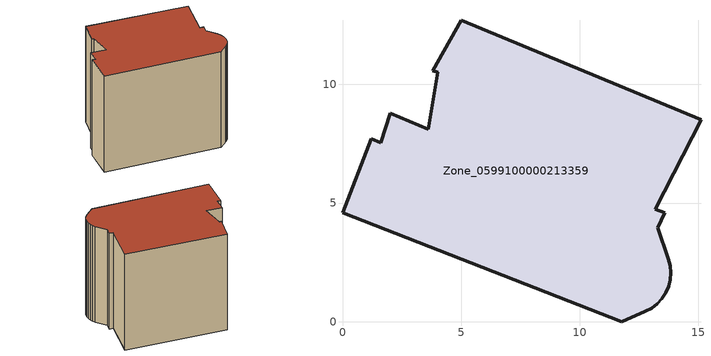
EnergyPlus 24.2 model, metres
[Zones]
Zone_0599100000213359
 floor ground (C_G): 3.61,8.11 4.02,10.51 3.81,10.57 5,12.7 15.11,8.51 13.18,4.74 13.58,4.58 13.29,3.95 13.74,2.65 13.81,2.36 13.84,2.07 13.81,1.77 13.74,1.49 13.62,1.22 13.46,0.97 13.26,0.75 13.03,0.57 12.77,0.43 11.77,0 0,4.59 1.21,7.71 1.6,7.54 2.02,8.79 z0
 wall outside (C_F): 11.77,0 12.77,0.43 13.03,0.57 13.26,0.75 13.46,0.97 13.62,1.22 13.74,1.49 13.81,1.77 13.84,2.07 13.81,2.36 13.74,2.65 13.29,3.95 13.58,4.58 13.18,4.74 15.11,8.51 5,12.7 3.81,10.57 4.02,10.51 3.61,8.11 2.02,8.79 1.6,7.54 1.21,7.71 0,4.59 11.77,0 z0:11.36
 roof outside (C_R): 4.02,10.51 3.61,8.11 2.02,8.79 1.6,7.54 1.21,7.71 0,4.59 11.77,0 12.77,0.43 13.03,0.57 13.26,0.75 13.46,0.97 13.62,1.22 13.74,1.49 13.81,1.77 13.84,2.07 13.81,2.36 13.74,2.65 13.29,3.95 13.58,4.58 13.18,4.74 15.11,8.51 5,12.7 3.81,10.57 z11.36
[BUILDING]
Pand.0599100000213359: North Axis=0; Terrain=City; Loads Convergence Tolerance Value=0.04; Temperature Convergence Tolerance Value=0.4; Solar Distribution=FullExterior; Maximum Number of Warmup Days=25; Minimum Number of Warmup Days=1
[Site:Location]
Rotterdam.The.Hague.AP_ZH_NLD Design_Conditions: Latitude=51.96; Longitude=4.45; Time Zone=1; Elevation=-4.5
[SITE:GROUNDTEMPERATURE:BUILDINGSURFACE]
18, 18, 18, 18, 18, 18, 18, 18, 18, 18, 18, 18
[MATERIAL] Thermal Absorptance=0.9; Solar Absorptance=0.7; Visible Absorptance=0.7
Name | Roughness | Thickness | Conductivity | Density | Specific Heat
G.TC.1946 | MediumSmooth | 0.15 | 1 | 540 | 1210
F.TC.1946 | Rough | 0.3 | 0.857143 | 1920 | 840
R.TC.1946 | MediumRough | 0.2 | 0.909091 | 1500 | 1000
[CONSTRUCTION]
C_G: G.TC.1946
C_F: F.TC.1946
C_R: R.TC.1946
[ZONE]
Zone_0599100000213359: Type=1; Multiplier=1; Ceiling Height=Autocalculate; Volume=Autocalculate; Floor Area=autocalculate; Part of Total Floor Area=Yes
[ZONEINFILTRATION:DESIGNFLOWRATE]
Infil_Zone_0599100000213359: Zone or ZoneList or Space or SpaceList=Zone_0599100000213359; Schedule=AlwaysOn; Design Flow Rate Calculation Method=Flow/Area; Flow Rate per Floor Area=0.003; Constant Term Coefficient=1; Temperature Term Coefficient=0; Velocity Term Coefficient=0; Velocity Squared Term Coefficient=0
[HVACTEMPLATE:ZONE:IDEALLOADSAIRSYSTEM]
Zone_0599100000213359: Maximum Heating Supply Air Temperature=50; Minimum Cooling Supply Air Temperature=13; Maximum Heating Supply Air Humidity Ratio=0.0156; Minimum Cooling Supply Air Humidity Ratio=0.0077; Heating Limit=NoLimit; Cooling Limit=NoLimit; Dehumidification Control Type=ConstantSensibleHeatRatio; Cooling Sensible Heat Ratio=0.7; Dehumidification Setpoint=60; Humidification Control Type=None; Humidification Setpoint=30; Outdoor Air Method=None; Outdoor Air Flow Rate per Person=0.00944; Outdoor Air Flow Rate per Zone Floor Area=0; Outdoor Air Flow Rate per Zone=0; Demand Controlled Ventilation Type=None; Outdoor Air Economizer Type=NoEconomizer; Heat Recovery Type=None; Sensible Heat Recovery Effectiveness=0.7; Latent Heat Recovery Effectiveness=0.65
[ZONECONTROL:THERMOSTAT]
ThermostatControl_Zone_0599100000213359: Zone or ZoneList=Zone_0599100000213359; Control Type Schedule=DualSetpointControlType; Control 1=Thermostat_Zone_0599100000213359; Temperature Difference Between Cutout And Setpoint=0
[THERMOSTATSETPOINT:DUALSETPOINT]
Thermostat_Zone_0599100000213359: Heating Setpoint Temperature Schedule=HeatingSetpoint_Zone_0599100000213359; Cooling Setpoint Temperature Schedule=CoolingSetpoint_Zone_0599100000213359
[SCHEDULE:COMPACT]
HeatingSetpoint_Zone_0599100000213359: Through: 12/31, For: AllDays, Until: 24:00, 21
CoolingSetpoint_Zone_0599100000213359: Through: 12/31, For: AllDays, Until: 24:00, 24
DualSetpointControlType: Through: 12/31, For: AllDays, Until: 24:00, 4
AlwaysOn: Through: 12/31, For: AllDays, Until: 24:00, 1
